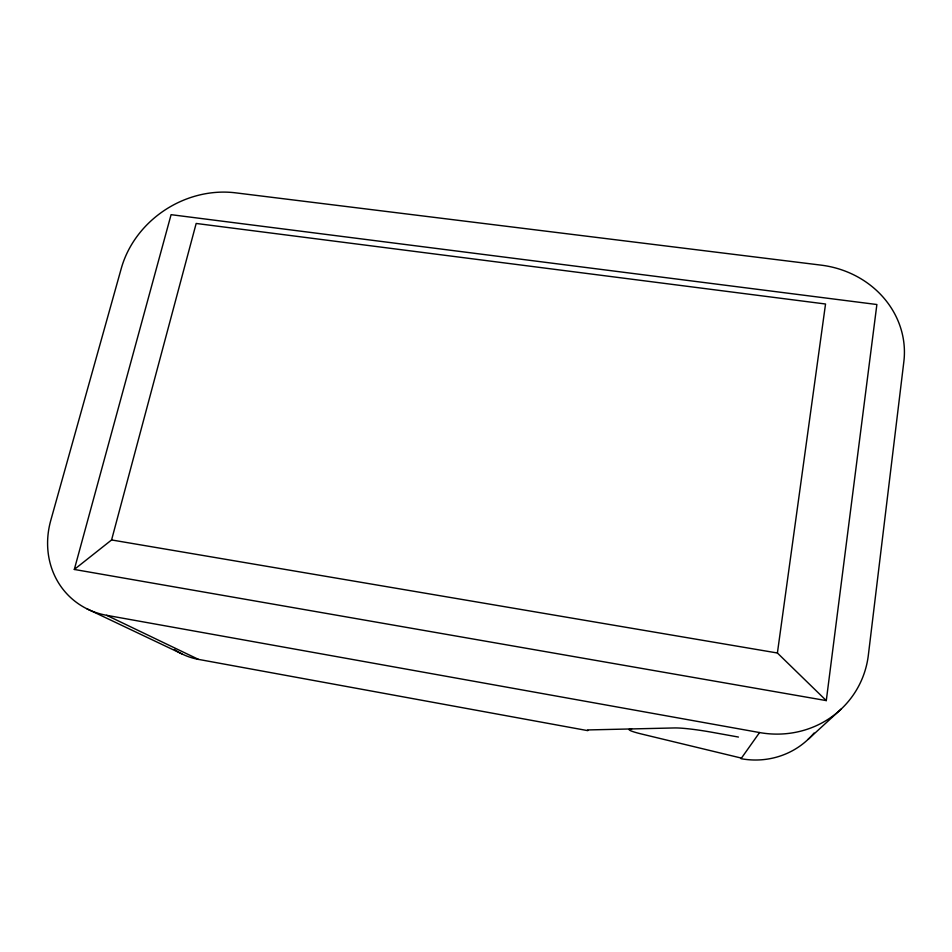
<?xml version="1.0" encoding="UTF-8"?>
<svg xmlns="http://www.w3.org/2000/svg" width="952" height="952" viewBox="0 0 952 952"><rect width="100%" height="100%" fill="white"/><g stroke="black" fill="none" stroke-linecap="round" stroke-linejoin="round"><path stroke-width="1.43" d="M826.288 700.601L876.875 304.521L171.086 214.676L74.316 569.451L826.288 700.601L777.403 653.001L111.586 539.951L74.316 569.451M777.403 653.001L825.539 304.009L196.171 223.458L111.586 539.951M738.431 737.05L712.405 732.35A41.793 4.224 10.1 0 0 674.563 727.947L587.491 729.946L587.812 730.648L198.492 659.391L106.648 615.313A85.501 77.1 -46.7 0 1 50.765 520.435L121.273 268.44A98.342 87.096 -32.1 0 1 235.513 192.828L821.207 265.156A94.2 86.12 5.8 0 1 903.853 361.629L868.343 655.19A96.545 92.296 28.5 0 1 759.553 732.552L741.037 758.696A79.587 76.469 34.6 0 0 814.031 733.052M808.069 739.406L841.247 708.99M106.648 615.313L759.553 732.552M741.441 758.113L641.22 733.933A25.775 2.487 10.4 0 1 631.64 728.934M86.941 608.828L181.832 653.857M198.492 659.391A71.269 65.759 -49.2 0 1 174.335 649.442"/></g></svg>
